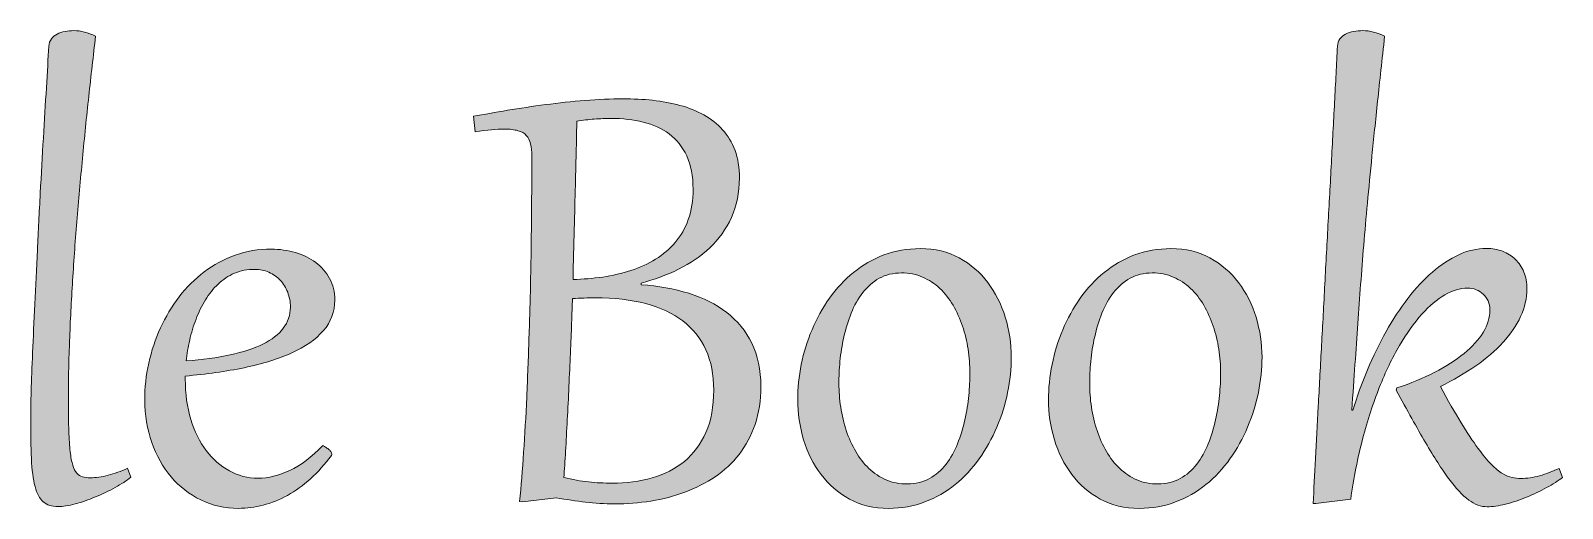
# Model space of a CAD drawing. Header units: millimetres. Extents: x 83.9 to 126, y -152.5 to -144.8.
# Drawn here: x 107.62 to 125.99, y -150.5 to -144.78 of the extents above; entities that cross this region are included whole.
import ezdxf

# ---------------------------------------------------------------- set-up
doc = ezdxf.new("R2010")
doc.units = ezdxf.units.MM
doc.header["$MEASUREMENT"] = 0
doc.layers.add('Layer 1', color=7, linetype='Continuous', lineweight=0)

msp = doc.modelspace()

# ---------------------------------------------------------------- hatches: boundary and pattern name
at = {"layer": 'Layer 1', "transparency": 33554687}
h = msp.add_hatch(color=250, dxfattribs=at)
h.dxf.hatch_style = 2
edge = h.paths.add_edge_path()
edge.add_spline(control_points=[(108.402, -144.843), (108.374, -145.078), (108.347, -145.318), (108.32, -145.564), (108.293, -145.81), (108.268, -146.058), (108.244, -146.31), (108.22, -146.561), (108.197, -146.814), (108.176, -147.067), (108.156, -147.321), (108.138, -147.571), (108.123, -147.817), (108.108, -148.063), (108.096, -148.304), (108.088, -148.541), (108.079, -148.778), (108.075, -149.006), (108.075, -149.223), (108.075, -149.36), (108.077, -149.477), (108.08, -149.575), (108.084, -149.673), (108.089, -149.755), (108.097, -149.823), (108.104, -149.89), (108.115, -149.945), (108.128, -149.986), (108.141, -150.027), (108.157, -150.059), (108.176, -150.081), (108.196, -150.103), (108.219, -150.118), (108.245, -150.126), (108.271, -150.133), (108.302, -150.137), (108.338, -150.137), (108.404, -150.137), (108.475, -150.127), (108.552, -150.107), (108.628, -150.087), (108.706, -150.059), (108.784, -150.023), (108.784, -150.023), (108.823, -150.131), (108.823, -150.131), (108.774, -150.171), (108.711, -150.211), (108.636, -150.253), (108.561, -150.294), (108.482, -150.332), (108.4, -150.366), (108.317, -150.401), (108.236, -150.429), (108.157, -150.45), (108.078, -150.472), (108.009, -150.482), (107.951, -150.482), (107.877, -150.482), (107.818, -150.463), (107.774, -150.425), (107.731, -150.387), (107.698, -150.326), (107.675, -150.24), (107.652, -150.155), (107.638, -150.044), (107.632, -149.907), (107.626, -149.769), (107.623, -149.602), (107.623, -149.405), (107.623, -149.334), (107.625, -149.231), (107.629, -149.098), (107.633, -148.965), (107.639, -148.811), (107.646, -148.634), (107.654, -148.458), (107.662, -148.265), (107.672, -148.055), (107.682, -147.846), (107.692, -147.629), (107.703, -147.405), (107.714, -147.181), (107.726, -146.955), (107.738, -146.727), (107.751, -146.499), (107.763, -146.279), (107.775, -146.066), (107.788, -145.853), (107.8, -145.652), (107.811, -145.463), (107.822, -145.275), (107.832, -145.108), (107.842, -144.963), (107.843, -144.93), (107.853, -144.901), (107.871, -144.877), (107.888, -144.853), (107.912, -144.834), (107.94, -144.819), (107.968, -144.805), (108, -144.794), (108.035, -144.787), (108.07, -144.781), (108.106, -144.777), (108.141, -144.777), (108.224, -144.777), (108.311, -144.799), (108.402, -144.843)], knot_values=[0, 0, 0, 0, 1, 1, 1, 2, 2, 2, 3, 3, 3, 4, 4, 4, 5, 5, 5, 6, 6, 6, 7, 7, 7, 8, 8, 8, 9, 9, 9, 10, 10, 10, 11, 11, 11, 12, 12, 12, 13, 13, 13, 14, 14, 14, 15, 15, 15, 16, 16, 16, 17, 17, 17, 18, 18, 18, 19, 19, 19, 20, 20, 20, 21, 21, 21, 22, 22, 22, 23, 23, 23, 24, 24, 24, 25, 25, 25, 26, 26, 26, 27, 27, 27, 28, 28, 28, 29, 29, 29, 30, 30, 30, 31, 31, 31, 32, 32, 32, 33, 33, 33, 34, 34, 34, 35, 35, 35, 36, 36, 36, 36], degree=3, periodic=0)
h = msp.add_hatch(color=250, dxfattribs=at)
h.dxf.hatch_style = 2
edge = h.paths.add_edge_path()
edge.add_spline(control_points=[(124.01, -149.06), (124.175, -149.005), (124.326, -148.942), (124.463, -148.872), (124.599, -148.802), (124.717, -148.727), (124.815, -148.647), (124.914, -148.567), (124.99, -148.483), (125.044, -148.394), (125.097, -148.306), (125.124, -148.216), (125.124, -148.124), (125.124, -148.085), (125.117, -148.05), (125.103, -148.017), (125.088, -147.985), (125.069, -147.957), (125.045, -147.935), (125.021, -147.912), (124.992, -147.894), (124.96, -147.882), (124.928, -147.869), (124.893, -147.863), (124.856, -147.863), (124.769, -147.863), (124.679, -147.89), (124.586, -147.944), (124.493, -147.998), (124.4, -148.075), (124.309, -148.177), (124.217, -148.279), (124.128, -148.404), (124.041, -148.552), (123.954, -148.699), (123.874, -148.866), (123.799, -149.054), (123.725, -149.241), (123.658, -149.447), (123.599, -149.672), (123.54, -149.897), (123.492, -150.136), (123.456, -150.391), (123.456, -150.391), (123.039, -150.445), (123.039, -150.445), (123.039, -150.445), (123.006, -150.443), (123.006, -150.443), (123.014, -150.28), (123.023, -150.101), (123.033, -149.904), (123.044, -149.708), (123.055, -149.5), (123.067, -149.279), (123.078, -149.059), (123.091, -148.829), (123.104, -148.59), (123.117, -148.351), (123.13, -148.107), (123.143, -147.859), (123.156, -147.611), (123.17, -147.361), (123.183, -147.109), (123.197, -146.857), (123.211, -146.607), (123.224, -146.362), (123.237, -146.116), (123.249, -145.875), (123.262, -145.639), (123.274, -145.403), (123.286, -145.178), (123.297, -144.963), (123.298, -144.93), (123.308, -144.901), (123.326, -144.877), (123.344, -144.853), (123.367, -144.834), (123.395, -144.819), (123.423, -144.805), (123.455, -144.794), (123.491, -144.787), (123.527, -144.781), (123.564, -144.777), (123.603, -144.777), (123.686, -144.777), (123.772, -144.799), (123.863, -144.843), (123.832, -145.126), (123.803, -145.385), (123.779, -145.62), (123.754, -145.856), (123.731, -146.075), (123.711, -146.277), (123.691, -146.479), (123.673, -146.667), (123.657, -146.843), (123.64, -147.019), (123.625, -147.187), (123.612, -147.348), (123.599, -147.508), (123.587, -147.665), (123.575, -147.819), (123.563, -147.972), (123.552, -148.129), (123.541, -148.287), (123.53, -148.445), (123.519, -148.609), (123.507, -148.779), (123.495, -148.948), (123.482, -149.13), (123.469, -149.325), (123.469, -149.325), (123.481, -149.327), (123.481, -149.327), (123.531, -149.163), (123.589, -149.001), (123.657, -148.841), (123.724, -148.681), (123.799, -148.529), (123.88, -148.385), (123.961, -148.241), (124.049, -148.108), (124.142, -147.986), (124.236, -147.864), (124.334, -147.759), (124.436, -147.671), (124.538, -147.583), (124.643, -147.514), (124.752, -147.463), (124.861, -147.413), (124.971, -147.388), (125.083, -147.388), (125.153, -147.388), (125.218, -147.399), (125.277, -147.422), (125.336, -147.445), (125.388, -147.477), (125.431, -147.519), (125.475, -147.561), (125.508, -147.612), (125.533, -147.671), (125.557, -147.73), (125.569, -147.796), (125.569, -147.869), (125.569, -147.984), (125.544, -148.095), (125.494, -148.202), (125.445, -148.31), (125.374, -148.413), (125.283, -148.512), (125.192, -148.612), (125.083, -148.706), (124.956, -148.794), (124.828, -148.883), (124.687, -148.966), (124.531, -149.041), (124.623, -149.211), (124.706, -149.356), (124.78, -149.477), (124.854, -149.597), (124.921, -149.698), (124.981, -149.78), (125.041, -149.862), (125.095, -149.928), (125.143, -149.976), (125.191, -150.024), (125.236, -150.061), (125.276, -150.085), (125.317, -150.11), (125.355, -150.126), (125.391, -150.134), (125.427, -150.141), (125.463, -150.145), (125.498, -150.145), (125.57, -150.145), (125.644, -150.134), (125.722, -150.112), (125.799, -150.09), (125.877, -150.061), (125.955, -150.025), (125.955, -150.025), (125.995, -150.133), (125.995, -150.133), (125.945, -150.173), (125.882, -150.213), (125.806, -150.255), (125.731, -150.296), (125.65, -150.334), (125.566, -150.369), (125.481, -150.403), (125.397, -150.431), (125.313, -150.452), (125.23, -150.474), (125.157, -150.484), (125.093, -150.484), (125.019, -150.484), (124.945, -150.457), (124.871, -150.403), (124.797, -150.348), (124.718, -150.264), (124.633, -150.149), (124.549, -150.035), (124.455, -149.89), (124.353, -149.714), (124.251, -149.539), (124.134, -149.329), (124.002, -149.085), (124.002, -149.085), (124.01, -149.06), (124.01, -149.06)], knot_values=[0, 0, 0, 0, 1, 1, 1, 2, 2, 2, 3, 3, 3, 4, 4, 4, 5, 5, 5, 6, 6, 6, 7, 7, 7, 8, 8, 8, 9, 9, 9, 10, 10, 10, 11, 11, 11, 12, 12, 12, 13, 13, 13, 14, 14, 14, 15, 15, 15, 16, 16, 16, 17, 17, 17, 18, 18, 18, 19, 19, 19, 20, 20, 20, 21, 21, 21, 22, 22, 22, 23, 23, 23, 24, 24, 24, 25, 25, 25, 26, 26, 26, 27, 27, 27, 28, 28, 28, 29, 29, 29, 30, 30, 30, 31, 31, 31, 32, 32, 32, 33, 33, 33, 34, 34, 34, 35, 35, 35, 36, 36, 36, 37, 37, 37, 38, 38, 38, 39, 39, 39, 40, 40, 40, 41, 41, 41, 42, 42, 42, 43, 43, 43, 44, 44, 44, 45, 45, 45, 46, 46, 46, 47, 47, 47, 48, 48, 48, 49, 49, 49, 50, 50, 50, 51, 51, 51, 52, 52, 52, 53, 53, 53, 54, 54, 54, 55, 55, 55, 56, 56, 56, 57, 57, 57, 58, 58, 58, 59, 59, 59, 60, 60, 60, 61, 61, 61, 62, 62, 62, 63, 63, 63, 64, 64, 64, 65, 65, 65, 66, 66, 66, 67, 67, 67, 68, 68, 68, 69, 69, 69, 70, 70, 70, 70], degree=3, periodic=0)
h = msp.add_hatch(color=250, dxfattribs=at)
h.dxf.hatch_style = 2
edge = h.paths.add_edge_path()
edge.add_spline(control_points=[(114.173, -145.862), (114.172, -145.952), (114.17, -146.062), (114.167, -146.192), (114.164, -146.322), (114.161, -146.468), (114.156, -146.63), (114.152, -146.792), (114.148, -146.968), (114.143, -147.158), (114.138, -147.349), (114.133, -147.549), (114.128, -147.76), (114.247, -147.757), (114.366, -147.747), (114.484, -147.73), (114.602, -147.713), (114.714, -147.687), (114.821, -147.652), (114.928, -147.618), (115.027, -147.573), (115.118, -147.517), (115.209, -147.461), (115.287, -147.394), (115.354, -147.315), (115.421, -147.237), (115.474, -147.145), (115.511, -147.04), (115.549, -146.934), (115.568, -146.814), (115.568, -146.679), (115.568, -146.52), (115.543, -146.387), (115.492, -146.278), (115.441, -146.169), (115.371, -146.081), (115.282, -146.015), (115.193, -145.949), (115.089, -145.902), (114.97, -145.873), (114.851, -145.844), (114.723, -145.829), (114.586, -145.829), (114.52, -145.829), (114.452, -145.832), (114.383, -145.838), (114.313, -145.843), (114.243, -145.851), (114.173, -145.862)], knot_values=[0, 0, 0, 0, 1, 1, 1, 2, 2, 2, 3, 3, 3, 4, 4, 4, 5, 5, 5, 6, 6, 6, 7, 7, 7, 8, 8, 8, 9, 9, 9, 10, 10, 10, 11, 11, 11, 12, 12, 12, 13, 13, 13, 14, 14, 14, 15, 15, 15, 16, 16, 16, 16], degree=3, periodic=0)
edge = h.paths.add_edge_path()
edge.add_spline(control_points=[(114.018, -150.133), (114.121, -150.159), (114.22, -150.177), (114.314, -150.187), (114.407, -150.196), (114.502, -150.201), (114.597, -150.201), (114.768, -150.201), (114.927, -150.18), (115.076, -150.138), (115.225, -150.096), (115.354, -150.03), (115.464, -149.94), (115.573, -149.849), (115.66, -149.734), (115.722, -149.592), (115.785, -149.451), (115.816, -149.282), (115.816, -149.085), (115.816, -148.902), (115.785, -148.741), (115.721, -148.602), (115.658, -148.464), (115.566, -148.348), (115.445, -148.256), (115.325, -148.164), (115.176, -148.094), (115, -148.048), (114.823, -148.002), (114.622, -147.979), (114.396, -147.979), (114.352, -147.979), (114.307, -147.98), (114.261, -147.982), (114.215, -147.984), (114.168, -147.987), (114.121, -147.989), (114.119, -148.073), (114.115, -148.172), (114.111, -148.284), (114.107, -148.396), (114.102, -148.516), (114.097, -148.645), (114.091, -148.773), (114.085, -148.905), (114.079, -149.041), (114.073, -149.178), (114.066, -149.312), (114.059, -149.442), (114.052, -149.573), (114.046, -149.698), (114.039, -149.817), (114.032, -149.935), (114.025, -150.041), (114.018, -150.133)], knot_values=[0, 0, 0, 0, 1, 1, 1, 2, 2, 2, 3, 3, 3, 4, 4, 4, 5, 5, 5, 6, 6, 6, 7, 7, 7, 8, 8, 8, 9, 9, 9, 10, 10, 10, 11, 11, 11, 12, 12, 12, 13, 13, 13, 14, 14, 14, 15, 15, 15, 16, 16, 16, 17, 17, 17, 18, 18, 18, 18], degree=3, periodic=0)
edge = h.paths.add_edge_path()
edge.add_spline(control_points=[(113.634, -146.284), (113.634, -146.226), (113.629, -146.177), (113.619, -146.135), (113.609, -146.094), (113.593, -146.06), (113.568, -146.034), (113.544, -146.008), (113.511, -145.988), (113.468, -145.976), (113.425, -145.964), (113.371, -145.957), (113.305, -145.957), (113.214, -145.957), (113.097, -145.968), (112.956, -145.988), (112.956, -145.988), (112.935, -145.804), (112.935, -145.804), (113.06, -145.781), (113.197, -145.757), (113.344, -145.732), (113.492, -145.707), (113.643, -145.685), (113.8, -145.664), (113.956, -145.643), (114.113, -145.626), (114.271, -145.613), (114.429, -145.6), (114.582, -145.594), (114.729, -145.594), (114.849, -145.594), (114.967, -145.6), (115.083, -145.612), (115.198, -145.625), (115.308, -145.645), (115.411, -145.673), (115.515, -145.701), (115.61, -145.739), (115.696, -145.787), (115.783, -145.834), (115.858, -145.893), (115.922, -145.964), (115.985, -146.034), (116.035, -146.117), (116.071, -146.213), (116.106, -146.308), (116.124, -146.418), (116.124, -146.542), (116.124, -146.72), (116.092, -146.878), (116.028, -147.017), (115.964, -147.155), (115.878, -147.276), (115.769, -147.379), (115.66, -147.481), (115.535, -147.567), (115.393, -147.637), (115.251, -147.706), (115.101, -147.762), (114.944, -147.803), (114.944, -147.803), (114.944, -147.822), (114.944, -147.822), (115.151, -147.837), (115.342, -147.872), (115.517, -147.925), (115.692, -147.979), (115.843, -148.055), (115.971, -148.155), (116.1, -148.254), (116.2, -148.377), (116.272, -148.523), (116.344, -148.669), (116.381, -148.842), (116.381, -149.041), (116.381, -149.21), (116.358, -149.361), (116.311, -149.496), (116.265, -149.631), (116.201, -149.751), (116.12, -149.856), (116.039, -149.961), (115.943, -150.05), (115.832, -150.125), (115.721, -150.199), (115.601, -150.26), (115.471, -150.309), (115.342, -150.357), (115.205, -150.392), (115.062, -150.415), (114.919, -150.438), (114.774, -150.449), (114.628, -150.449), (114.506, -150.449), (114.39, -150.442), (114.279, -150.428), (114.169, -150.415), (114.05, -150.397), (113.925, -150.377), (113.925, -150.377), (113.524, -150.424), (113.524, -150.424), (113.524, -150.424), (113.487, -150.42), (113.487, -150.42), (113.505, -150.238), (113.521, -150.042), (113.535, -149.831), (113.55, -149.62), (113.562, -149.4), (113.573, -149.17), (113.583, -148.939), (113.592, -148.703), (113.6, -148.461), (113.609, -148.218), (113.615, -147.974), (113.62, -147.728), (113.625, -147.482), (113.628, -147.237), (113.63, -146.994), (113.632, -146.751), (113.634, -146.514), (113.634, -146.284)], knot_values=[0, 0, 0, 0, 1, 1, 1, 2, 2, 2, 3, 3, 3, 4, 4, 4, 5, 5, 5, 6, 6, 6, 7, 7, 7, 8, 8, 8, 9, 9, 9, 10, 10, 10, 11, 11, 11, 12, 12, 12, 13, 13, 13, 14, 14, 14, 15, 15, 15, 16, 16, 16, 17, 17, 17, 18, 18, 18, 19, 19, 19, 20, 20, 20, 21, 21, 21, 22, 22, 22, 23, 23, 23, 24, 24, 24, 25, 25, 25, 26, 26, 26, 27, 27, 27, 28, 28, 28, 29, 29, 29, 30, 30, 30, 31, 31, 31, 32, 32, 32, 33, 33, 33, 34, 34, 34, 35, 35, 35, 36, 36, 36, 37, 37, 37, 38, 38, 38, 39, 39, 39, 40, 40, 40, 41, 41, 41, 41], degree=3, periodic=0)
h = msp.add_hatch(color=250, dxfattribs=at)
h.dxf.hatch_style = 2
edge = h.paths.add_edge_path()
edge.add_spline(control_points=[(110.738, -148.091), (110.738, -148.027), (110.727, -147.968), (110.706, -147.913), (110.684, -147.858), (110.655, -147.81), (110.617, -147.769), (110.579, -147.729), (110.534, -147.696), (110.481, -147.673), (110.429, -147.65), (110.372, -147.638), (110.312, -147.638), (110.222, -147.638), (110.141, -147.654), (110.068, -147.685), (109.995, -147.717), (109.929, -147.76), (109.871, -147.815), (109.814, -147.869), (109.763, -147.932), (109.719, -148.005), (109.674, -148.077), (109.637, -148.154), (109.606, -148.235), (109.575, -148.317), (109.55, -148.4), (109.53, -148.485), (109.511, -148.571), (109.497, -148.654), (109.489, -148.736), (109.685, -148.722), (109.86, -148.698), (110.015, -148.664), (110.17, -148.63), (110.301, -148.587), (110.408, -148.534), (110.515, -148.481), (110.596, -148.418), (110.653, -148.344), (110.709, -148.27), (110.738, -148.186), (110.738, -148.091)], knot_values=[0, 0, 0, 0, 1, 1, 1, 2, 2, 2, 3, 3, 3, 4, 4, 4, 5, 5, 5, 6, 6, 6, 7, 7, 7, 8, 8, 8, 9, 9, 9, 10, 10, 10, 11, 11, 11, 12, 12, 12, 13, 13, 13, 14, 14, 14, 14], degree=3, periodic=0)
edge = h.paths.add_edge_path()
edge.add_spline(control_points=[(111.126, -149.75), (111.134, -149.755), (111.145, -149.76), (111.158, -149.768), (111.171, -149.776), (111.183, -149.784), (111.194, -149.793), (111.205, -149.802), (111.215, -149.811), (111.223, -149.822), (111.232, -149.832), (111.236, -149.842), (111.236, -149.852), (111.236, -149.857), (111.234, -149.863), (111.23, -149.868), (111.152, -149.976), (111.069, -150.069), (110.98, -150.148), (110.892, -150.228), (110.799, -150.294), (110.703, -150.347), (110.608, -150.4), (110.51, -150.439), (110.411, -150.465), (110.312, -150.49), (110.214, -150.503), (110.117, -150.503), (109.952, -150.503), (109.8, -150.469), (109.663, -150.402), (109.525, -150.334), (109.406, -150.242), (109.307, -150.125), (109.208, -150.007), (109.13, -149.87), (109.075, -149.712), (109.019, -149.554), (108.991, -149.385), (108.991, -149.205), (108.991, -149.057), (109.007, -148.91), (109.039, -148.762), (109.072, -148.615), (109.119, -148.474), (109.18, -148.341), (109.241, -148.207), (109.316, -148.083), (109.404, -147.968), (109.493, -147.853), (109.593, -147.753), (109.705, -147.668), (109.817, -147.583), (109.941, -147.517), (110.075, -147.468), (110.209, -147.42), (110.354, -147.396), (110.508, -147.396), (110.61, -147.396), (110.707, -147.41), (110.8, -147.437), (110.892, -147.465), (110.973, -147.505), (111.042, -147.556), (111.112, -147.608), (111.168, -147.672), (111.209, -147.747), (111.25, -147.823), (111.271, -147.909), (111.271, -148.006), (111.271, -148.146), (111.225, -148.269), (111.133, -148.374), (111.042, -148.479), (110.915, -148.567), (110.754, -148.64), (110.593, -148.713), (110.403, -148.772), (110.185, -148.817), (109.966, -148.862), (109.73, -148.895), (109.477, -148.917), (109.477, -148.917), (109.477, -148.953), (109.477, -148.953), (109.477, -149.129), (109.499, -149.29), (109.544, -149.436), (109.589, -149.582), (109.65, -149.707), (109.729, -149.811), (109.807, -149.915), (109.9, -149.996), (110.006, -150.054), (110.112, -150.112), (110.226, -150.141), (110.349, -150.141), (110.473, -150.141), (110.6, -150.11), (110.73, -150.049), (110.861, -149.988), (110.992, -149.888), (111.126, -149.75)], knot_values=[0, 0, 0, 0, 1, 1, 1, 2, 2, 2, 3, 3, 3, 4, 4, 4, 5, 5, 5, 6, 6, 6, 7, 7, 7, 8, 8, 8, 9, 9, 9, 10, 10, 10, 11, 11, 11, 12, 12, 12, 13, 13, 13, 14, 14, 14, 15, 15, 15, 16, 16, 16, 17, 17, 17, 18, 18, 18, 19, 19, 19, 20, 20, 20, 21, 21, 21, 22, 22, 22, 23, 23, 23, 24, 24, 24, 25, 25, 25, 26, 26, 26, 27, 27, 27, 28, 28, 28, 29, 29, 29, 30, 30, 30, 31, 31, 31, 32, 32, 32, 33, 33, 33, 34, 34, 34, 34], degree=3, periodic=0)
h = msp.add_hatch(color=250, dxfattribs=at)
h.dxf.hatch_style = 2
edge = h.paths.add_edge_path()
edge.add_spline(control_points=[(117.317, -149.006), (117.317, -149.1), (117.324, -149.195), (117.339, -149.292), (117.353, -149.388), (117.376, -149.481), (117.406, -149.571), (117.436, -149.66), (117.474, -149.744), (117.519, -149.822), (117.563, -149.9), (117.616, -149.967), (117.678, -150.025), (117.739, -150.083), (117.808, -150.129), (117.884, -150.162), (117.961, -150.195), (118.045, -150.211), (118.138, -150.211), (118.238, -150.211), (118.327, -150.19), (118.403, -150.146), (118.48, -150.103), (118.546, -150.045), (118.602, -149.974), (118.657, -149.902), (118.704, -149.82), (118.74, -149.728), (118.777, -149.635), (118.806, -149.54), (118.828, -149.441), (118.85, -149.343), (118.866, -149.245), (118.875, -149.149), (118.883, -149.052), (118.888, -148.964), (118.888, -148.882), (118.888, -148.787), (118.881, -148.692), (118.866, -148.596), (118.852, -148.5), (118.829, -148.408), (118.799, -148.319), (118.769, -148.23), (118.731, -148.147), (118.686, -148.069), (118.642, -147.991), (118.589, -147.924), (118.527, -147.866), (118.466, -147.809), (118.397, -147.764), (118.321, -147.731), (118.244, -147.698), (118.16, -147.681), (118.067, -147.681), (117.967, -147.681), (117.878, -147.703), (117.802, -147.745), (117.725, -147.788), (117.659, -147.845), (117.603, -147.917), (117.547, -147.989), (117.501, -148.071), (117.465, -148.163), (117.428, -148.255), (117.399, -148.35), (117.377, -148.448), (117.355, -148.546), (117.339, -148.644), (117.33, -148.741), (117.321, -148.838), (117.317, -148.926), (117.317, -149.006)], knot_values=[0, 0, 0, 0, 1, 1, 1, 2, 2, 2, 3, 3, 3, 4, 4, 4, 5, 5, 5, 6, 6, 6, 7, 7, 7, 8, 8, 8, 9, 9, 9, 10, 10, 10, 11, 11, 11, 12, 12, 12, 13, 13, 13, 14, 14, 14, 15, 15, 15, 16, 16, 16, 17, 17, 17, 18, 18, 18, 19, 19, 19, 20, 20, 20, 21, 21, 21, 22, 22, 22, 23, 23, 23, 24, 24, 24, 24], degree=3, periodic=0)
edge = h.paths.add_edge_path()
edge.add_spline(control_points=[(116.823, -149.203), (116.823, -149.064), (116.837, -148.922), (116.866, -148.779), (116.895, -148.636), (116.938, -148.497), (116.995, -148.362), (117.051, -148.228), (117.121, -148.102), (117.204, -147.984), (117.288, -147.866), (117.384, -147.763), (117.493, -147.675), (117.602, -147.587), (117.723, -147.517), (117.857, -147.466), (117.99, -147.415), (118.136, -147.39), (118.293, -147.39), (118.469, -147.39), (118.625, -147.427), (118.761, -147.501), (118.897, -147.576), (119.011, -147.674), (119.103, -147.796), (119.195, -147.918), (119.265, -148.057), (119.313, -148.213), (119.36, -148.368), (119.384, -148.527), (119.384, -148.69), (119.384, -148.829), (119.37, -148.97), (119.341, -149.114), (119.312, -149.257), (119.269, -149.396), (119.211, -149.53), (119.154, -149.665), (119.084, -149.791), (119.001, -149.909), (118.917, -150.026), (118.821, -150.129), (118.712, -150.218), (118.603, -150.306), (118.482, -150.375), (118.348, -150.426), (118.215, -150.477), (118.069, -150.503), (117.912, -150.503), (117.736, -150.503), (117.58, -150.466), (117.444, -150.391), (117.308, -150.317), (117.195, -150.219), (117.103, -150.097), (117.011, -149.975), (116.942, -149.836), (116.894, -149.68), (116.847, -149.524), (116.823, -149.365), (116.823, -149.203)], knot_values=[0, 0, 0, 0, 1, 1, 1, 2, 2, 2, 3, 3, 3, 4, 4, 4, 5, 5, 5, 6, 6, 6, 7, 7, 7, 8, 8, 8, 9, 9, 9, 10, 10, 10, 11, 11, 11, 12, 12, 12, 13, 13, 13, 14, 14, 14, 15, 15, 15, 16, 16, 16, 17, 17, 17, 18, 18, 18, 19, 19, 19, 20, 20, 20, 20], degree=3, periodic=0)
h = msp.add_hatch(color=250, dxfattribs=at)
h.dxf.hatch_style = 2
edge = h.paths.add_edge_path()
edge.add_spline(control_points=[(120.325, -149.006), (120.325, -149.1), (120.332, -149.195), (120.346, -149.292), (120.361, -149.388), (120.383, -149.481), (120.413, -149.571), (120.444, -149.66), (120.481, -149.744), (120.526, -149.822), (120.571, -149.9), (120.624, -149.967), (120.685, -150.025), (120.747, -150.083), (120.815, -150.129), (120.892, -150.162), (120.968, -150.195), (121.053, -150.211), (121.145, -150.211), (121.246, -150.211), (121.334, -150.19), (121.411, -150.146), (121.487, -150.103), (121.553, -150.045), (121.609, -149.974), (121.665, -149.902), (121.711, -149.82), (121.748, -149.728), (121.784, -149.635), (121.814, -149.54), (121.836, -149.441), (121.858, -149.343), (121.873, -149.245), (121.882, -149.149), (121.891, -149.052), (121.896, -148.964), (121.896, -148.882), (121.896, -148.787), (121.888, -148.692), (121.874, -148.596), (121.859, -148.5), (121.837, -148.408), (121.807, -148.319), (121.776, -148.23), (121.739, -148.147), (121.694, -148.069), (121.649, -147.991), (121.596, -147.924), (121.535, -147.866), (121.474, -147.809), (121.405, -147.764), (121.328, -147.731), (121.252, -147.698), (121.167, -147.681), (121.075, -147.681), (120.974, -147.681), (120.886, -147.703), (120.809, -147.745), (120.733, -147.788), (120.667, -147.845), (120.611, -147.917), (120.555, -147.989), (120.509, -148.071), (120.472, -148.163), (120.436, -148.255), (120.407, -148.35), (120.385, -148.448), (120.362, -148.546), (120.347, -148.644), (120.338, -148.741), (120.329, -148.838), (120.325, -148.926), (120.325, -149.006)], knot_values=[0, 0, 0, 0, 1, 1, 1, 2, 2, 2, 3, 3, 3, 4, 4, 4, 5, 5, 5, 6, 6, 6, 7, 7, 7, 8, 8, 8, 9, 9, 9, 10, 10, 10, 11, 11, 11, 12, 12, 12, 13, 13, 13, 14, 14, 14, 15, 15, 15, 16, 16, 16, 17, 17, 17, 18, 18, 18, 19, 19, 19, 20, 20, 20, 21, 21, 21, 22, 22, 22, 23, 23, 23, 24, 24, 24, 24], degree=3, periodic=0)
edge = h.paths.add_edge_path()
edge.add_spline(control_points=[(119.831, -149.203), (119.831, -149.064), (119.845, -148.922), (119.874, -148.779), (119.903, -148.636), (119.946, -148.497), (120.002, -148.362), (120.059, -148.228), (120.129, -148.102), (120.212, -147.984), (120.295, -147.866), (120.391, -147.763), (120.5, -147.675), (120.609, -147.587), (120.73, -147.517), (120.864, -147.466), (120.998, -147.415), (121.143, -147.39), (121.3, -147.39), (121.477, -147.39), (121.633, -147.427), (121.768, -147.501), (121.904, -147.576), (122.018, -147.674), (122.111, -147.796), (122.203, -147.918), (122.273, -148.057), (122.32, -148.213), (122.368, -148.368), (122.392, -148.527), (122.392, -148.69), (122.392, -148.829), (122.377, -148.97), (122.348, -149.114), (122.319, -149.257), (122.276, -149.396), (122.219, -149.53), (122.162, -149.665), (122.092, -149.791), (122.008, -149.909), (121.925, -150.026), (121.829, -150.129), (121.72, -150.218), (121.611, -150.306), (121.49, -150.375), (121.356, -150.426), (121.222, -150.477), (121.077, -150.503), (120.92, -150.503), (120.743, -150.503), (120.587, -150.466), (120.452, -150.391), (120.316, -150.317), (120.202, -150.219), (120.111, -150.097), (120.019, -149.975), (119.949, -149.836), (119.902, -149.68), (119.854, -149.524), (119.831, -149.365), (119.831, -149.203)], knot_values=[0, 0, 0, 0, 1, 1, 1, 2, 2, 2, 3, 3, 3, 4, 4, 4, 5, 5, 5, 6, 6, 6, 7, 7, 7, 8, 8, 8, 9, 9, 9, 10, 10, 10, 11, 11, 11, 12, 12, 12, 13, 13, 13, 14, 14, 14, 15, 15, 15, 16, 16, 16, 17, 17, 17, 18, 18, 18, 19, 19, 19, 20, 20, 20, 20], degree=3, periodic=0)

# ---------------------------------------------------------------- linework, layer by layer
at = {"layer": 'Layer 1'}
for points, knots in [([(108.402, -144.843), (108.374, -145.078), (108.347, -145.318), (108.32, -145.564), (108.293, -145.81), (108.268, -146.058), (108.244, -146.31), (108.22, -146.561), (108.197, -146.814), (108.176, -147.067), (108.156, -147.321), (108.138, -147.571), (108.123, -147.817), (108.108, -148.063), (108.096, -148.304), (108.088, -148.541), (108.079, -148.778), (108.075, -149.006), (108.075, -149.223), (108.075, -149.36), (108.077, -149.477), (108.08, -149.575), (108.084, -149.673), (108.089, -149.755), (108.097, -149.823), (108.104, -149.89), (108.115, -149.945), (108.128, -149.986), (108.141, -150.027), (108.157, -150.059), (108.176, -150.081), (108.196, -150.103), (108.219, -150.118), (108.245, -150.126), (108.271, -150.133), (108.302, -150.137), (108.338, -150.137), (108.404, -150.137), (108.475, -150.127), (108.552, -150.107), (108.628, -150.087), (108.706, -150.059), (108.784, -150.023), (108.784, -150.023), (108.823, -150.131), (108.823, -150.131), (108.774, -150.171), (108.711, -150.211), (108.636, -150.253), (108.561, -150.294), (108.482, -150.332), (108.4, -150.366), (108.317, -150.401), (108.236, -150.429), (108.157, -150.45), (108.078, -150.472), (108.009, -150.482), (107.951, -150.482), (107.877, -150.482), (107.818, -150.463), (107.774, -150.425), (107.731, -150.387), (107.698, -150.326), (107.675, -150.24), (107.652, -150.155), (107.638, -150.044), (107.632, -149.907), (107.626, -149.769), (107.623, -149.602), (107.623, -149.405), (107.623, -149.334), (107.625, -149.231), (107.629, -149.098), (107.633, -148.965), (107.639, -148.811), (107.646, -148.634), (107.654, -148.458), (107.662, -148.265), (107.672, -148.055), (107.682, -147.846), (107.692, -147.629), (107.703, -147.405), (107.714, -147.181), (107.726, -146.955), (107.738, -146.727), (107.751, -146.499), (107.763, -146.279), (107.775, -146.066), (107.788, -145.853), (107.8, -145.652), (107.811, -145.463), (107.822, -145.275), (107.832, -145.108), (107.842, -144.963), (107.843, -144.93), (107.853, -144.901), (107.871, -144.877), (107.888, -144.853), (107.912, -144.834), (107.94, -144.819), (107.968, -144.805), (108, -144.794), (108.035, -144.787), (108.07, -144.781), (108.106, -144.777), (108.141, -144.777), (108.224, -144.777), (108.311, -144.799), (108.402, -144.843)], [0, 0, 0, 0, 1, 1, 1, 2, 2, 2, 3, 3, 3, 4, 4, 4, 5, 5, 5, 6, 6, 6, 7, 7, 7, 8, 8, 8, 9, 9, 9, 10, 10, 10, 11, 11, 11, 12, 12, 12, 13, 13, 13, 14, 14, 14, 15, 15, 15, 16, 16, 16, 17, 17, 17, 18, 18, 18, 19, 19, 19, 20, 20, 20, 21, 21, 21, 22, 22, 22, 23, 23, 23, 24, 24, 24, 25, 25, 25, 26, 26, 26, 27, 27, 27, 28, 28, 28, 29, 29, 29, 30, 30, 30, 31, 31, 31, 32, 32, 32, 33, 33, 33, 34, 34, 34, 35, 35, 35, 36, 36, 36, 36]), ([(124.01, -149.06), (124.175, -149.005), (124.326, -148.942), (124.463, -148.872), (124.599, -148.802), (124.717, -148.727), (124.815, -148.647), (124.914, -148.567), (124.99, -148.483), (125.044, -148.394), (125.097, -148.306), (125.124, -148.216), (125.124, -148.124), (125.124, -148.085), (125.117, -148.05), (125.103, -148.017), (125.088, -147.985), (125.069, -147.957), (125.045, -147.935), (125.021, -147.912), (124.992, -147.894), (124.96, -147.882), (124.928, -147.869), (124.893, -147.863), (124.856, -147.863), (124.769, -147.863), (124.679, -147.89), (124.586, -147.944), (124.493, -147.998), (124.4, -148.075), (124.309, -148.177), (124.217, -148.279), (124.128, -148.404), (124.041, -148.552), (123.954, -148.699), (123.874, -148.866), (123.799, -149.054), (123.725, -149.241), (123.658, -149.447), (123.599, -149.672), (123.54, -149.897), (123.492, -150.136), (123.456, -150.391), (123.456, -150.391), (123.039, -150.445), (123.039, -150.445), (123.039, -150.445), (123.006, -150.443), (123.006, -150.443), (123.014, -150.28), (123.023, -150.101), (123.033, -149.904), (123.044, -149.708), (123.055, -149.5), (123.067, -149.279), (123.078, -149.059), (123.091, -148.829), (123.104, -148.59), (123.117, -148.351), (123.13, -148.107), (123.143, -147.859), (123.156, -147.611), (123.17, -147.361), (123.183, -147.109), (123.197, -146.857), (123.211, -146.607), (123.224, -146.362), (123.237, -146.116), (123.249, -145.875), (123.262, -145.639), (123.274, -145.403), (123.286, -145.178), (123.297, -144.963), (123.298, -144.93), (123.308, -144.901), (123.326, -144.877), (123.344, -144.853), (123.367, -144.834), (123.395, -144.819), (123.423, -144.805), (123.455, -144.794), (123.491, -144.787), (123.527, -144.781), (123.564, -144.777), (123.603, -144.777), (123.686, -144.777), (123.772, -144.799), (123.863, -144.843), (123.832, -145.126), (123.803, -145.385), (123.779, -145.62), (123.754, -145.856), (123.731, -146.075), (123.711, -146.277), (123.691, -146.479), (123.673, -146.667), (123.657, -146.843), (123.64, -147.019), (123.625, -147.187), (123.612, -147.348), (123.599, -147.508), (123.587, -147.665), (123.575, -147.819), (123.563, -147.972), (123.552, -148.129), (123.541, -148.287), (123.53, -148.445), (123.519, -148.609), (123.507, -148.779), (123.495, -148.948), (123.482, -149.13), (123.469, -149.325), (123.469, -149.325), (123.481, -149.327), (123.481, -149.327), (123.531, -149.163), (123.589, -149.001), (123.657, -148.841), (123.724, -148.681), (123.799, -148.529), (123.88, -148.385), (123.961, -148.241), (124.049, -148.108), (124.142, -147.986), (124.236, -147.864), (124.334, -147.759), (124.436, -147.671), (124.538, -147.583), (124.643, -147.514), (124.752, -147.463), (124.861, -147.413), (124.971, -147.388), (125.083, -147.388), (125.153, -147.388), (125.218, -147.399), (125.277, -147.422), (125.336, -147.445), (125.388, -147.477), (125.431, -147.519), (125.475, -147.561), (125.508, -147.612), (125.533, -147.671), (125.557, -147.73), (125.569, -147.796), (125.569, -147.869), (125.569, -147.984), (125.544, -148.095), (125.494, -148.202), (125.445, -148.31), (125.374, -148.413), (125.283, -148.512), (125.192, -148.612), (125.083, -148.706), (124.956, -148.794), (124.828, -148.883), (124.687, -148.966), (124.531, -149.041), (124.623, -149.211), (124.706, -149.356), (124.78, -149.477), (124.854, -149.597), (124.921, -149.698), (124.981, -149.78), (125.041, -149.862), (125.095, -149.928), (125.143, -149.976), (125.191, -150.024), (125.236, -150.061), (125.276, -150.085), (125.317, -150.11), (125.355, -150.126), (125.391, -150.134), (125.427, -150.141), (125.463, -150.145), (125.498, -150.145), (125.57, -150.145), (125.644, -150.134), (125.722, -150.112), (125.799, -150.09), (125.877, -150.061), (125.955, -150.025), (125.955, -150.025), (125.995, -150.133), (125.995, -150.133), (125.945, -150.173), (125.882, -150.213), (125.806, -150.255), (125.731, -150.296), (125.65, -150.334), (125.566, -150.369), (125.481, -150.403), (125.397, -150.431), (125.313, -150.452), (125.23, -150.474), (125.157, -150.484), (125.093, -150.484), (125.019, -150.484), (124.945, -150.457), (124.871, -150.403), (124.797, -150.348), (124.718, -150.264), (124.633, -150.149), (124.549, -150.035), (124.455, -149.89), (124.353, -149.714), (124.251, -149.539), (124.134, -149.329), (124.002, -149.085), (124.002, -149.085), (124.01, -149.06), (124.01, -149.06)], [0, 0, 0, 0, 1, 1, 1, 2, 2, 2, 3, 3, 3, 4, 4, 4, 5, 5, 5, 6, 6, 6, 7, 7, 7, 8, 8, 8, 9, 9, 9, 10, 10, 10, 11, 11, 11, 12, 12, 12, 13, 13, 13, 14, 14, 14, 15, 15, 15, 16, 16, 16, 17, 17, 17, 18, 18, 18, 19, 19, 19, 20, 20, 20, 21, 21, 21, 22, 22, 22, 23, 23, 23, 24, 24, 24, 25, 25, 25, 26, 26, 26, 27, 27, 27, 28, 28, 28, 29, 29, 29, 30, 30, 30, 31, 31, 31, 32, 32, 32, 33, 33, 33, 34, 34, 34, 35, 35, 35, 36, 36, 36, 37, 37, 37, 38, 38, 38, 39, 39, 39, 40, 40, 40, 41, 41, 41, 42, 42, 42, 43, 43, 43, 44, 44, 44, 45, 45, 45, 46, 46, 46, 47, 47, 47, 48, 48, 48, 49, 49, 49, 50, 50, 50, 51, 51, 51, 52, 52, 52, 53, 53, 53, 54, 54, 54, 55, 55, 55, 56, 56, 56, 57, 57, 57, 58, 58, 58, 59, 59, 59, 60, 60, 60, 61, 61, 61, 62, 62, 62, 63, 63, 63, 64, 64, 64, 65, 65, 65, 66, 66, 66, 67, 67, 67, 68, 68, 68, 69, 69, 69, 70, 70, 70, 70]), ([(113.634, -146.284), (113.634, -146.226), (113.629, -146.177), (113.619, -146.135), (113.609, -146.094), (113.593, -146.06), (113.568, -146.034), (113.544, -146.008), (113.511, -145.988), (113.468, -145.976), (113.425, -145.964), (113.371, -145.957), (113.305, -145.957), (113.214, -145.957), (113.097, -145.968), (112.956, -145.988), (112.956, -145.988), (112.935, -145.804), (112.935, -145.804), (113.06, -145.781), (113.197, -145.757), (113.344, -145.732), (113.492, -145.707), (113.643, -145.685), (113.8, -145.664), (113.956, -145.643), (114.113, -145.626), (114.271, -145.613), (114.429, -145.6), (114.582, -145.594), (114.729, -145.594), (114.849, -145.594), (114.967, -145.6), (115.083, -145.612), (115.198, -145.625), (115.308, -145.645), (115.411, -145.673), (115.515, -145.701), (115.61, -145.739), (115.696, -145.787), (115.783, -145.834), (115.858, -145.893), (115.922, -145.964), (115.985, -146.034), (116.035, -146.117), (116.071, -146.213), (116.106, -146.308), (116.124, -146.418), (116.124, -146.542), (116.124, -146.72), (116.092, -146.878), (116.028, -147.017), (115.964, -147.155), (115.878, -147.276), (115.769, -147.379), (115.66, -147.481), (115.535, -147.567), (115.393, -147.637), (115.251, -147.706), (115.101, -147.762), (114.944, -147.803), (114.944, -147.803), (114.944, -147.822), (114.944, -147.822), (115.151, -147.837), (115.342, -147.872), (115.517, -147.925), (115.692, -147.979), (115.843, -148.055), (115.971, -148.155), (116.1, -148.254), (116.2, -148.377), (116.272, -148.523), (116.344, -148.669), (116.381, -148.842), (116.381, -149.041), (116.381, -149.21), (116.358, -149.361), (116.311, -149.496), (116.265, -149.631), (116.201, -149.751), (116.12, -149.856), (116.039, -149.961), (115.943, -150.05), (115.832, -150.125), (115.721, -150.199), (115.601, -150.26), (115.471, -150.309), (115.342, -150.357), (115.205, -150.392), (115.062, -150.415), (114.919, -150.438), (114.774, -150.449), (114.628, -150.449), (114.506, -150.449), (114.39, -150.442), (114.279, -150.428), (114.169, -150.415), (114.05, -150.397), (113.925, -150.377), (113.925, -150.377), (113.524, -150.424), (113.524, -150.424), (113.524, -150.424), (113.487, -150.42), (113.487, -150.42), (113.505, -150.238), (113.521, -150.042), (113.535, -149.831), (113.55, -149.62), (113.562, -149.4), (113.573, -149.17), (113.583, -148.939), (113.592, -148.703), (113.6, -148.461), (113.609, -148.218), (113.615, -147.974), (113.62, -147.728), (113.625, -147.482), (113.628, -147.237), (113.63, -146.994), (113.632, -146.751), (113.634, -146.514), (113.634, -146.284)], [0, 0, 0, 0, 1, 1, 1, 2, 2, 2, 3, 3, 3, 4, 4, 4, 5, 5, 5, 6, 6, 6, 7, 7, 7, 8, 8, 8, 9, 9, 9, 10, 10, 10, 11, 11, 11, 12, 12, 12, 13, 13, 13, 14, 14, 14, 15, 15, 15, 16, 16, 16, 17, 17, 17, 18, 18, 18, 19, 19, 19, 20, 20, 20, 21, 21, 21, 22, 22, 22, 23, 23, 23, 24, 24, 24, 25, 25, 25, 26, 26, 26, 27, 27, 27, 28, 28, 28, 29, 29, 29, 30, 30, 30, 31, 31, 31, 32, 32, 32, 33, 33, 33, 34, 34, 34, 35, 35, 35, 36, 36, 36, 37, 37, 37, 38, 38, 38, 39, 39, 39, 40, 40, 40, 41, 41, 41, 41]), ([(114.173, -145.862), (114.172, -145.952), (114.17, -146.062), (114.167, -146.192), (114.164, -146.322), (114.161, -146.468), (114.156, -146.63), (114.152, -146.792), (114.148, -146.968), (114.143, -147.158), (114.138, -147.349), (114.133, -147.549), (114.128, -147.76), (114.247, -147.757), (114.366, -147.747), (114.484, -147.73), (114.602, -147.713), (114.714, -147.687), (114.821, -147.652), (114.928, -147.618), (115.027, -147.573), (115.118, -147.517), (115.209, -147.461), (115.287, -147.394), (115.354, -147.315), (115.421, -147.237), (115.474, -147.145), (115.511, -147.04), (115.549, -146.934), (115.568, -146.814), (115.568, -146.679), (115.568, -146.52), (115.543, -146.387), (115.492, -146.278), (115.441, -146.169), (115.371, -146.081), (115.282, -146.015), (115.193, -145.949), (115.089, -145.902), (114.97, -145.873), (114.851, -145.844), (114.723, -145.829), (114.586, -145.829), (114.52, -145.829), (114.452, -145.832), (114.383, -145.838), (114.313, -145.843), (114.243, -145.851), (114.173, -145.862)], [0, 0, 0, 0, 1, 1, 1, 2, 2, 2, 3, 3, 3, 4, 4, 4, 5, 5, 5, 6, 6, 6, 7, 7, 7, 8, 8, 8, 9, 9, 9, 10, 10, 10, 11, 11, 11, 12, 12, 12, 13, 13, 13, 14, 14, 14, 15, 15, 15, 16, 16, 16, 16]), ([(111.126, -149.75), (111.134, -149.755), (111.145, -149.76), (111.158, -149.768), (111.171, -149.776), (111.183, -149.784), (111.194, -149.793), (111.205, -149.802), (111.215, -149.811), (111.223, -149.822), (111.232, -149.832), (111.236, -149.842), (111.236, -149.852), (111.236, -149.857), (111.234, -149.863), (111.23, -149.868), (111.152, -149.976), (111.069, -150.069), (110.98, -150.148), (110.892, -150.228), (110.799, -150.294), (110.703, -150.347), (110.608, -150.4), (110.51, -150.439), (110.411, -150.465), (110.312, -150.49), (110.214, -150.503), (110.117, -150.503), (109.952, -150.503), (109.8, -150.469), (109.663, -150.402), (109.525, -150.334), (109.406, -150.242), (109.307, -150.125), (109.208, -150.007), (109.13, -149.87), (109.075, -149.712), (109.019, -149.554), (108.991, -149.385), (108.991, -149.205), (108.991, -149.057), (109.007, -148.91), (109.039, -148.762), (109.072, -148.615), (109.119, -148.474), (109.18, -148.341), (109.241, -148.207), (109.316, -148.083), (109.404, -147.968), (109.493, -147.853), (109.593, -147.753), (109.705, -147.668), (109.817, -147.583), (109.941, -147.517), (110.075, -147.468), (110.209, -147.42), (110.354, -147.396), (110.508, -147.396), (110.61, -147.396), (110.707, -147.41), (110.8, -147.437), (110.892, -147.465), (110.973, -147.505), (111.042, -147.556), (111.112, -147.608), (111.168, -147.672), (111.209, -147.747), (111.25, -147.823), (111.271, -147.909), (111.271, -148.006), (111.271, -148.146), (111.225, -148.269), (111.133, -148.374), (111.042, -148.479), (110.915, -148.567), (110.754, -148.64), (110.593, -148.713), (110.403, -148.772), (110.185, -148.817), (109.966, -148.862), (109.73, -148.895), (109.477, -148.917), (109.477, -148.917), (109.477, -148.953), (109.477, -148.953), (109.477, -149.129), (109.499, -149.29), (109.544, -149.436), (109.589, -149.582), (109.65, -149.707), (109.729, -149.811), (109.807, -149.915), (109.9, -149.996), (110.006, -150.054), (110.112, -150.112), (110.226, -150.141), (110.349, -150.141), (110.473, -150.141), (110.6, -150.11), (110.73, -150.049), (110.861, -149.988), (110.992, -149.888), (111.126, -149.75)], [0, 0, 0, 0, 1, 1, 1, 2, 2, 2, 3, 3, 3, 4, 4, 4, 5, 5, 5, 6, 6, 6, 7, 7, 7, 8, 8, 8, 9, 9, 9, 10, 10, 10, 11, 11, 11, 12, 12, 12, 13, 13, 13, 14, 14, 14, 15, 15, 15, 16, 16, 16, 17, 17, 17, 18, 18, 18, 19, 19, 19, 20, 20, 20, 21, 21, 21, 22, 22, 22, 23, 23, 23, 24, 24, 24, 25, 25, 25, 26, 26, 26, 27, 27, 27, 28, 28, 28, 29, 29, 29, 30, 30, 30, 31, 31, 31, 32, 32, 32, 33, 33, 33, 34, 34, 34, 34]), ([(116.823, -149.203), (116.823, -149.064), (116.837, -148.922), (116.866, -148.779), (116.895, -148.636), (116.938, -148.497), (116.995, -148.362), (117.051, -148.228), (117.121, -148.102), (117.204, -147.984), (117.288, -147.866), (117.384, -147.763), (117.493, -147.675), (117.602, -147.587), (117.723, -147.517), (117.857, -147.466), (117.99, -147.415), (118.136, -147.39), (118.293, -147.39), (118.469, -147.39), (118.625, -147.427), (118.761, -147.501), (118.897, -147.576), (119.011, -147.674), (119.103, -147.796), (119.195, -147.918), (119.265, -148.057), (119.313, -148.213), (119.36, -148.368), (119.384, -148.527), (119.384, -148.69), (119.384, -148.829), (119.37, -148.97), (119.341, -149.114), (119.312, -149.257), (119.269, -149.396), (119.211, -149.53), (119.154, -149.665), (119.084, -149.791), (119.001, -149.909), (118.917, -150.026), (118.821, -150.129), (118.712, -150.218), (118.603, -150.306), (118.482, -150.375), (118.348, -150.426), (118.215, -150.477), (118.069, -150.503), (117.912, -150.503), (117.736, -150.503), (117.58, -150.466), (117.444, -150.391), (117.308, -150.317), (117.195, -150.219), (117.103, -150.097), (117.011, -149.975), (116.942, -149.836), (116.894, -149.68), (116.847, -149.524), (116.823, -149.365), (116.823, -149.203)], [0, 0, 0, 0, 1, 1, 1, 2, 2, 2, 3, 3, 3, 4, 4, 4, 5, 5, 5, 6, 6, 6, 7, 7, 7, 8, 8, 8, 9, 9, 9, 10, 10, 10, 11, 11, 11, 12, 12, 12, 13, 13, 13, 14, 14, 14, 15, 15, 15, 16, 16, 16, 17, 17, 17, 18, 18, 18, 19, 19, 19, 20, 20, 20, 20]), ([(119.831, -149.203), (119.831, -149.064), (119.845, -148.922), (119.874, -148.779), (119.903, -148.636), (119.946, -148.497), (120.002, -148.362), (120.059, -148.228), (120.129, -148.102), (120.212, -147.984), (120.295, -147.866), (120.391, -147.763), (120.5, -147.675), (120.609, -147.587), (120.73, -147.517), (120.864, -147.466), (120.998, -147.415), (121.143, -147.39), (121.3, -147.39), (121.477, -147.39), (121.633, -147.427), (121.768, -147.501), (121.904, -147.576), (122.018, -147.674), (122.111, -147.796), (122.203, -147.918), (122.273, -148.057), (122.32, -148.213), (122.368, -148.368), (122.392, -148.527), (122.392, -148.69), (122.392, -148.829), (122.377, -148.97), (122.348, -149.114), (122.319, -149.257), (122.276, -149.396), (122.219, -149.53), (122.162, -149.665), (122.092, -149.791), (122.008, -149.909), (121.925, -150.026), (121.829, -150.129), (121.72, -150.218), (121.611, -150.306), (121.49, -150.375), (121.356, -150.426), (121.222, -150.477), (121.077, -150.503), (120.92, -150.503), (120.743, -150.503), (120.587, -150.466), (120.452, -150.391), (120.316, -150.317), (120.202, -150.219), (120.111, -150.097), (120.019, -149.975), (119.949, -149.836), (119.902, -149.68), (119.854, -149.524), (119.831, -149.365), (119.831, -149.203)], [0, 0, 0, 0, 1, 1, 1, 2, 2, 2, 3, 3, 3, 4, 4, 4, 5, 5, 5, 6, 6, 6, 7, 7, 7, 8, 8, 8, 9, 9, 9, 10, 10, 10, 11, 11, 11, 12, 12, 12, 13, 13, 13, 14, 14, 14, 15, 15, 15, 16, 16, 16, 17, 17, 17, 18, 18, 18, 19, 19, 19, 20, 20, 20, 20]), ([(110.738, -148.091), (110.738, -148.027), (110.727, -147.968), (110.706, -147.913), (110.684, -147.858), (110.655, -147.81), (110.617, -147.769), (110.579, -147.729), (110.534, -147.696), (110.481, -147.673), (110.429, -147.65), (110.372, -147.638), (110.312, -147.638), (110.222, -147.638), (110.141, -147.654), (110.068, -147.685), (109.995, -147.717), (109.929, -147.76), (109.871, -147.815), (109.814, -147.869), (109.763, -147.932), (109.719, -148.005), (109.674, -148.077), (109.637, -148.154), (109.606, -148.235), (109.575, -148.317), (109.55, -148.4), (109.53, -148.485), (109.511, -148.571), (109.497, -148.654), (109.489, -148.736), (109.685, -148.722), (109.86, -148.698), (110.015, -148.664), (110.17, -148.63), (110.301, -148.587), (110.408, -148.534), (110.515, -148.481), (110.596, -148.418), (110.653, -148.344), (110.709, -148.27), (110.738, -148.186), (110.738, -148.091)], [0, 0, 0, 0, 1, 1, 1, 2, 2, 2, 3, 3, 3, 4, 4, 4, 5, 5, 5, 6, 6, 6, 7, 7, 7, 8, 8, 8, 9, 9, 9, 10, 10, 10, 11, 11, 11, 12, 12, 12, 13, 13, 13, 14, 14, 14, 14]), ([(117.317, -149.006), (117.317, -149.1), (117.324, -149.195), (117.339, -149.292), (117.353, -149.388), (117.376, -149.481), (117.406, -149.571), (117.436, -149.66), (117.474, -149.744), (117.519, -149.822), (117.563, -149.9), (117.616, -149.967), (117.678, -150.025), (117.739, -150.083), (117.808, -150.129), (117.884, -150.162), (117.961, -150.195), (118.045, -150.211), (118.138, -150.211), (118.238, -150.211), (118.327, -150.19), (118.403, -150.146), (118.48, -150.103), (118.546, -150.045), (118.602, -149.974), (118.657, -149.902), (118.704, -149.82), (118.74, -149.728), (118.777, -149.635), (118.806, -149.54), (118.828, -149.441), (118.85, -149.343), (118.866, -149.245), (118.875, -149.149), (118.883, -149.052), (118.888, -148.964), (118.888, -148.882), (118.888, -148.787), (118.881, -148.692), (118.866, -148.596), (118.852, -148.5), (118.829, -148.408), (118.799, -148.319), (118.769, -148.23), (118.731, -148.147), (118.686, -148.069), (118.642, -147.991), (118.589, -147.924), (118.527, -147.866), (118.466, -147.809), (118.397, -147.764), (118.321, -147.731), (118.244, -147.698), (118.16, -147.681), (118.067, -147.681), (117.967, -147.681), (117.878, -147.703), (117.802, -147.745), (117.725, -147.788), (117.659, -147.845), (117.603, -147.917), (117.547, -147.989), (117.501, -148.071), (117.465, -148.163), (117.428, -148.255), (117.399, -148.35), (117.377, -148.448), (117.355, -148.546), (117.339, -148.644), (117.33, -148.741), (117.321, -148.838), (117.317, -148.926), (117.317, -149.006)], [0, 0, 0, 0, 1, 1, 1, 2, 2, 2, 3, 3, 3, 4, 4, 4, 5, 5, 5, 6, 6, 6, 7, 7, 7, 8, 8, 8, 9, 9, 9, 10, 10, 10, 11, 11, 11, 12, 12, 12, 13, 13, 13, 14, 14, 14, 15, 15, 15, 16, 16, 16, 17, 17, 17, 18, 18, 18, 19, 19, 19, 20, 20, 20, 21, 21, 21, 22, 22, 22, 23, 23, 23, 24, 24, 24, 24]), ([(120.325, -149.006), (120.325, -149.1), (120.332, -149.195), (120.346, -149.292), (120.361, -149.388), (120.383, -149.481), (120.413, -149.571), (120.444, -149.66), (120.481, -149.744), (120.526, -149.822), (120.571, -149.9), (120.624, -149.967), (120.685, -150.025), (120.747, -150.083), (120.815, -150.129), (120.892, -150.162), (120.968, -150.195), (121.053, -150.211), (121.145, -150.211), (121.246, -150.211), (121.334, -150.19), (121.411, -150.146), (121.487, -150.103), (121.553, -150.045), (121.609, -149.974), (121.665, -149.902), (121.711, -149.82), (121.748, -149.728), (121.784, -149.635), (121.814, -149.54), (121.836, -149.441), (121.858, -149.343), (121.873, -149.245), (121.882, -149.149), (121.891, -149.052), (121.896, -148.964), (121.896, -148.882), (121.896, -148.787), (121.888, -148.692), (121.874, -148.596), (121.859, -148.5), (121.837, -148.408), (121.807, -148.319), (121.776, -148.23), (121.739, -148.147), (121.694, -148.069), (121.649, -147.991), (121.596, -147.924), (121.535, -147.866), (121.474, -147.809), (121.405, -147.764), (121.328, -147.731), (121.252, -147.698), (121.167, -147.681), (121.075, -147.681), (120.974, -147.681), (120.886, -147.703), (120.809, -147.745), (120.733, -147.788), (120.667, -147.845), (120.611, -147.917), (120.555, -147.989), (120.509, -148.071), (120.472, -148.163), (120.436, -148.255), (120.407, -148.35), (120.385, -148.448), (120.362, -148.546), (120.347, -148.644), (120.338, -148.741), (120.329, -148.838), (120.325, -148.926), (120.325, -149.006)], [0, 0, 0, 0, 1, 1, 1, 2, 2, 2, 3, 3, 3, 4, 4, 4, 5, 5, 5, 6, 6, 6, 7, 7, 7, 8, 8, 8, 9, 9, 9, 10, 10, 10, 11, 11, 11, 12, 12, 12, 13, 13, 13, 14, 14, 14, 15, 15, 15, 16, 16, 16, 17, 17, 17, 18, 18, 18, 19, 19, 19, 20, 20, 20, 21, 21, 21, 22, 22, 22, 23, 23, 23, 24, 24, 24, 24]), ([(114.018, -150.133), (114.121, -150.159), (114.22, -150.177), (114.314, -150.187), (114.407, -150.196), (114.502, -150.201), (114.597, -150.201), (114.768, -150.201), (114.927, -150.18), (115.076, -150.138), (115.225, -150.096), (115.354, -150.03), (115.464, -149.94), (115.573, -149.849), (115.66, -149.734), (115.722, -149.592), (115.785, -149.451), (115.816, -149.282), (115.816, -149.085), (115.816, -148.902), (115.785, -148.741), (115.721, -148.602), (115.658, -148.464), (115.566, -148.348), (115.445, -148.256), (115.325, -148.164), (115.176, -148.094), (115, -148.048), (114.823, -148.002), (114.622, -147.979), (114.396, -147.979), (114.352, -147.979), (114.307, -147.98), (114.261, -147.982), (114.215, -147.984), (114.168, -147.987), (114.121, -147.989), (114.119, -148.073), (114.115, -148.172), (114.111, -148.284), (114.107, -148.396), (114.102, -148.516), (114.097, -148.645), (114.091, -148.773), (114.085, -148.905), (114.079, -149.041), (114.073, -149.178), (114.066, -149.312), (114.059, -149.442), (114.052, -149.573), (114.046, -149.698), (114.039, -149.817), (114.032, -149.935), (114.025, -150.041), (114.018, -150.133)], [0, 0, 0, 0, 1, 1, 1, 2, 2, 2, 3, 3, 3, 4, 4, 4, 5, 5, 5, 6, 6, 6, 7, 7, 7, 8, 8, 8, 9, 9, 9, 10, 10, 10, 11, 11, 11, 12, 12, 12, 13, 13, 13, 14, 14, 14, 15, 15, 15, 16, 16, 16, 17, 17, 17, 18, 18, 18, 18])]:
    msp.add_open_spline(points, degree=3, knots=knots, dxfattribs=at)

doc.saveas('drawing.dxf')
